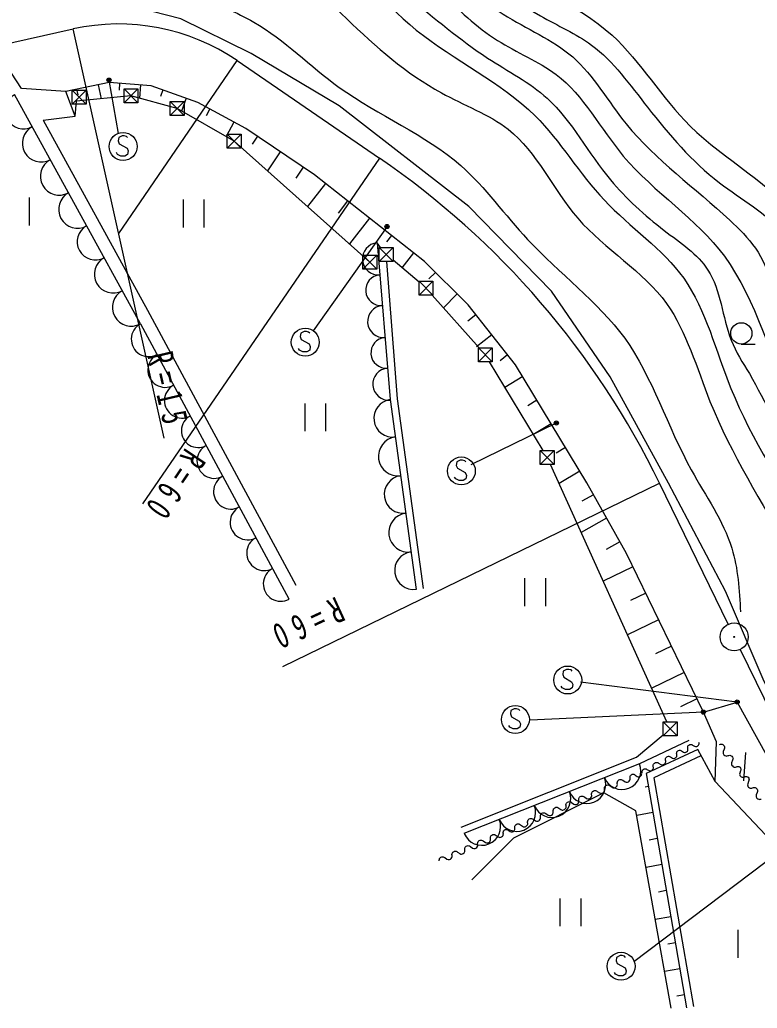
# Model space of a CAD drawing. Units: millimetres, scale not verified. Extents: x 40000 to 680000, y 20000 to 380000.
# Drawn here: x 203774 to 256580, y 250264 to 321006 of the extents above; entities that cross this region are included whole.
import ezdxf

# ---------------------------------------------------------------- set-up
doc = ezdxf.new("R2010")
doc.units = ezdxf.units.MM
doc.header["$LTSCALE"] = 1000
doc.layers.add('M-BGD', color=7, linetype='Continuous', lineweight=25)
doc.styles.add('ＭＳ ゴシック', font='')
doc.styles.get('ＭＳ ゴシック').set_extended_font_data('MS Gothic')

msp = doc.modelspace()

# ---------------------------------------------------------------- linework, layer by layer
at = {"layer": 'M-BGD'}
for p, q in [((177210, 313587), (207605, 320349)), ((214119, 291064), (207605, 320349)), ((210862, 305706), (219337, 318083)), ((219337, 318083), (229522, 311109)), ((209398, 316358), (209604, 315355)), ((210162, 316685), (210827, 312859)), ((210926, 316461), (210889, 315966)), ((212430, 316347), (212357, 315386)), ((212413, 299246), (203390, 315660)), ((207744, 314109), (207066, 315878)), ((207526, 315960), (208526, 314960)), ((207526, 314960), (208526, 315960)), ((207843, 316038), (207929, 315622)), ((211238, 316054), (212238, 315054)), ((211238, 315054), (212238, 316054)), ((214015, 315990), (213843, 315509)), ((214534, 315157), (215534, 314157)), ((214534, 314157), (215534, 315157)), ((215684, 315391), (215355, 314474)), ((217382, 314624), (217110, 314124)), ((219108, 313686), (218545, 312649)), ((218628, 312815), (219628, 311815)), ((218628, 311815), (219628, 312815)), ((220791, 312666), (220406, 312093)), ((222431, 311562), (221509, 310193)), ((229522, 311109), (212572, 286356)), ((224070, 310459), (223534, 309662)), ((225677, 309286), (224376, 307638)), ((204474, 306276), (204474, 308276)), ((215465, 308135), (215465, 306135)), ((216985, 306135), (216985, 308135)), ((227250, 308046), (226562, 307174)), ((228823, 306805), (227373, 304968)), ((230073, 306207), (224790, 298752)), ((229359, 305040), (230296, 293821)), ((229614, 304712), (229359, 305040)), ((230396, 305564), (230032, 305103)), ((229503, 304712), (230503, 303712)), ((229503, 303712), (230503, 304712)), ((231969, 304324), (231130, 303260)), ((228350, 304152), (229350, 303152)), ((228350, 303152), (229350, 304152)), ((232361, 302221), (230503, 303790)), ((233534, 302929), (233075, 302467)), ((232361, 302299), (233361, 301299)), ((232361, 301299), (233361, 302299)), ((235092, 301381), (234091, 300374)), ((236665, 297528), (233307, 301299)), ((212413, 299246), (223039, 279571)), ((236438, 299892), (235865, 299438)), ((237572, 298462), (236486, 297601)), ((236611, 297528), (237611, 296528)), ((236611, 296528), (237611, 297528)), ((255440, 297800), (256440, 297800)), ((241241, 290181), (237412, 296528)), ((238706, 297032), (238165, 296603)), ((239784, 295471), (238498, 294696)), ((230296, 293821), (232155, 280225)), ((240804, 293779), (240155, 293387)), ((224180, 293553), (224180, 291553)), ((225700, 291553), (225700, 293553)), ((236089, 289180), (242196, 292148)), ((241825, 292086), (240515, 291296)), ((241043, 290181), (242043, 289181)), ((241043, 289181), (242043, 290181)), ((242845, 290394), (242184, 289995)), ((250110, 270763), (241769, 289181)), ((243866, 288701), (242390, 287811)), ((222604, 274717), (249586, 287831)), ((254491, 277739), (249586, 287831)), ((244850, 287012), (244013, 286542)), ((245797, 285326), (243978, 284303)), ((246745, 283640), (245762, 283087)), ((247677, 281851), (245555, 280821)), ((239924, 281042), (239924, 279042)), ((241444, 279042), (241444, 281042)), ((248595, 279961), (247508, 279434)), ((249512, 278071), (247289, 276992)), ((250430, 276180), (249293, 275629)), ((255366, 275940), (259008, 268447)), ((251347, 274290), (249024, 273162)), ((255142, 272180), (243929, 273606)), ((252265, 272399), (251078, 271823)), ((252723, 271454), (240330, 270871)), ((249837, 270763), (250837, 269763)), ((249837, 269763), (250837, 270763)), ((251676, 269433), (248144, 267765)), ((253577, 266488), (252328, 268775)), ((255737, 268568), (255597, 266530)), ((248144, 267765), (235562, 262759)), ((248615, 267057), (251524, 250299)), ((248777, 266126), (248560, 266088)), ((250424, 250264), (247891, 264385)), ((249100, 264264), (247949, 264064)), ((247744, 253598), (260211, 263040)), ((249423, 262402), (248853, 262303)), ((249746, 260540), (248616, 260344)), ((250070, 258678), (249510, 258581)), ((242455, 258129), (242455, 256129)), ((243975, 256129), (243975, 258129)), ((250393, 256816), (249283, 256623)), ((255200, 255880), (255200, 253880)), ((250716, 254954), (250167, 254858)), ((251039, 253092), (249951, 252903)), ((251362, 251230), (250823, 251136))]:
    msp.add_line(p, q, dxfattribs=at)
for points in [[(268863, 256915), (264695, 261070), (260963, 266197), (257073, 273645), (254319, 280108), (250235, 287849), (246038, 295448), (241860, 301581), (235919, 307632), (226648, 314836), (220348, 318595), (215307, 321081), (209240, 322640), (204695, 325632), (198974, 330624), (191639, 335118)], [(207066, 315878), (203887, 316090), (202815, 317722)], [(252723, 271454), (247219, 282797), (244376, 287855), (239274, 296317), (235871, 300607), (232755, 303703), (224890, 309907), (219972, 313218), (216518, 315092), (213181, 316289), (210175, 316518), (207066, 315878)], [(228850, 303652), (219128, 312315), (215034, 314657), (211738, 315554), (207835, 315190)], [(205438, 313832), (207744, 314109), (207835, 315190)], [(205438, 313832), (212918, 300223), (223546, 280546)], [(211496, 312575), (211416, 312655), (211256, 312695), (211096, 312695), (210856, 312575), (210816, 312335), (210896, 312135), (211456, 311815), (211536, 311615), (211496, 311375), (211296, 311255), (211016, 311255), (210776, 311375), (210696, 311495)], [(230041, 303712), (230794, 293876), (232650, 280292)], [(224534, 298571), (224454, 298651), (224294, 298691), (224134, 298691), (223894, 298571), (223854, 298331), (223934, 298131), (224494, 297811), (224574, 297611), (224534, 297371), (224334, 297251), (224054, 297251), (223814, 297371), (223734, 297491)], [(235713, 289357), (235633, 289437), (235473, 289477), (235313, 289477), (235073, 289357), (235033, 289117), (235113, 288917), (235673, 288597), (235753, 288397), (235713, 288157), (235513, 288037), (235233, 288037), (234993, 288157), (234913, 288277)], [(243329, 274393), (243249, 274473), (243089, 274513), (242929, 274513), (242689, 274393), (242649, 274153), (242729, 273953), (243289, 273633), (243369, 273433), (243329, 273193), (243129, 273073), (242849, 273073), (242609, 273193), (242529, 273313)], [(239582, 271568), (239502, 271648), (239342, 271688), (239182, 271688), (238942, 271568), (238902, 271328), (238982, 271128), (239542, 270808), (239622, 270608), (239582, 270368), (239382, 270248), (239102, 270248), (238862, 270368), (238782, 270488)], [(252723, 271454), (255142, 272180), (260211, 263040), (263050, 259477), (267450, 254979)], [(264011, 254035), (258772, 260970), (253577, 266488), (253666, 269324), (252723, 271454)], [(235378, 263224), (247945, 268223), (249837, 269837)], [(250816, 268435), (250806, 268491), (250812, 268556), (250827, 268605), (250851, 268637), (250890, 268679), (250953, 268713), (251009, 268722), (251050, 268723), (251098, 268708), (251156, 268678), (251303, 268593), (251376, 268571), (251416, 268572), (251472, 268581), (251520, 268607), (251575, 268657), (251606, 268714), (251620, 268762), (251619, 268803), (251610, 268859)], [(251610, 268859), (251600, 268915), (251607, 268979), (251621, 269028), (251645, 269061), (251684, 269102), (251747, 269136), (251804, 269146), (251844, 269147), (251892, 269132), (251950, 269101), (252097, 269017), (252170, 268994), (252210, 268995), (252266, 269005), (252314, 269030), (252369, 269080), (252400, 269137), (252414, 269186), (252413, 269226), (252404, 269282)], [(253883, 269137), (253942, 269157), (254014, 269162), (254070, 269154), (254111, 269135), (254163, 269099), (254211, 269035), (254232, 268975), (254240, 268932), (254232, 268875), (254209, 268807), (254142, 268631), (254131, 268547), (254139, 268503), (254160, 268443), (254196, 268395), (254260, 268344), (254328, 268320), (254385, 268313), (254428, 268321), (254488, 268341)], [(252328, 268775), (248615, 267057), (251524, 250299)], [(252538, 268321), (249174, 266764), (252016, 250384)], [(250022, 268012), (250012, 268068), (250018, 268132), (250033, 268181), (250056, 268214), (250096, 268255), (250159, 268289), (250215, 268299), (250256, 268300), (250304, 268285), (250361, 268254), (250509, 268169), (250582, 268147), (250622, 268148), (250678, 268158), (250726, 268183), (250781, 268233), (250811, 268290), (250826, 268339), (250825, 268379), (250816, 268435)], [(254488, 268341), (254548, 268362), (254620, 268366), (254676, 268359), (254716, 268339), (254769, 268303), (254817, 268240), (254837, 268180), (254846, 268136), (254838, 268080), (254815, 268012), (254748, 267835), (254737, 267751), (254745, 267707), (254765, 267647), (254802, 267600), (254866, 267548), (254934, 267524), (254990, 267517), (255034, 267525), (255094, 267546)], [(248345, 267118), (248336, 267174), (248342, 267238), (248357, 267287), (248380, 267320), (248419, 267361), (248483, 267395), (248539, 267405), (248579, 267406), (248628, 267391), (248685, 267360), (248832, 267275), (248905, 267253), (248945, 267254), (249002, 267264), (249049, 267289), (249104, 267339), (249135, 267396), (249150, 267445), (249149, 267485), (249139, 267541)], [(249139, 267541), (249129, 267603), (249136, 267675), (249152, 267729), (249178, 267766), (249222, 267812), (249292, 267849), (249354, 267860), (249399, 267861), (249453, 267845), (249517, 267811), (249680, 267716), (249762, 267692), (249806, 267693), (249869, 267703), (249922, 267732), (249983, 267787), (250017, 267851), (250033, 267905), (250032, 267949), (250022, 268012)], [(255094, 267546), (255148, 267564), (255213, 267568), (255263, 267561), (255299, 267544), (255346, 267511), (255390, 267454), (255408, 267400), (255416, 267361), (255409, 267310), (255388, 267249), (255328, 267090), (255317, 267014), (255325, 266975), (255343, 266921), (255376, 266878), (255434, 266832), (255495, 266811), (255546, 266804), (255585, 266811), (255639, 266830)], [(246559, 266341), (246553, 266404), (246566, 266475), (246587, 266528), (246615, 266562), (246662, 266605), (246736, 266636), (246799, 266642), (246843, 266640), (246896, 266619), (246957, 266580), (247112, 266473), (247191, 266442), (247236, 266439), (247299, 266445), (247354, 266469), (247419, 266519), (247458, 266580), (247479, 266632), (247481, 266677), (247476, 266740)], [(247476, 266740), (247471, 266797), (247482, 266861), (247501, 266908), (247527, 266939), (247569, 266977), (247635, 267005), (247692, 267010), (247732, 267008), (247780, 266990), (247834, 266954), (247974, 266858), (248045, 266830), (248085, 266828), (248142, 266833), (248191, 266855), (248250, 266900), (248286, 266954), (248304, 267002), (248306, 267042), (248301, 267099)], [(255639, 266830), (255699, 266850), (255771, 266855), (255827, 266847), (255867, 266827), (255920, 266792), (255968, 266728), (255988, 266668), (255997, 266624), (255989, 266568), (255966, 266500), (255899, 266323), (255888, 266239), (255896, 266195), (255916, 266136), (255953, 266088), (256017, 266036), (256085, 266013), (256141, 266005), (256185, 266013), (256245, 266034)], [(245642, 265943), (245636, 266006), (245649, 266077), (245669, 266130), (245698, 266164), (245745, 266206), (245819, 266238), (245882, 266244), (245926, 266241), (245979, 266220), (246040, 266181), (246195, 266074), (246274, 266043), (246319, 266041), (246382, 266046), (246437, 266070), (246502, 266121), (246541, 266181), (246562, 266234), (246564, 266278), (246559, 266341)], [(256245, 266034), (256305, 266054), (256377, 266059), (256433, 266051), (256473, 266032), (256525, 265996), (256574, 265932), (256594, 265872), (256602, 265828), (256595, 265772), (256571, 265704), (256505, 265528), (256493, 265444), (256502, 265400), (256522, 265340), (256558, 265292), (256623, 265241), (256691, 265217), (256747, 265210), (256791, 265218), (256851, 265238)], [(250424, 250264), (247891, 264385), (245592, 265680), (239133, 262427), (236154, 259464)], [(243807, 265146), (243802, 265209), (243814, 265280), (243835, 265333), (243864, 265367), (243911, 265409), (243984, 265441), (244047, 265447), (244092, 265444), (244145, 265423), (244205, 265384), (244361, 265277), (244440, 265246), (244484, 265244), (244547, 265250), (244602, 265273), (244668, 265324), (244707, 265384), (244727, 265437), (244730, 265482), (244724, 265545)], [(244724, 265545), (244719, 265608), (244732, 265678), (244752, 265731), (244781, 265765), (244828, 265808), (244901, 265840), (244964, 265845), (245009, 265843), (245062, 265822), (245122, 265783), (245278, 265676), (245357, 265645), (245401, 265642), (245464, 265648), (245519, 265672), (245585, 265722), (245624, 265783), (245645, 265835), (245647, 265880), (245642, 265943)], [(241973, 264349), (241967, 264412), (241980, 264483), (242001, 264536), (242029, 264570), (242077, 264612), (242150, 264644), (242213, 264650), (242258, 264647), (242310, 264627), (242371, 264587), (242526, 264481), (242605, 264449), (242650, 264447), (242713, 264453), (242768, 264476), (242833, 264527), (242872, 264587), (242893, 264640), (242896, 264685), (242890, 264748)], [(242890, 264748), (242884, 264811), (242897, 264882), (242918, 264934), (242947, 264968), (242994, 265011), (243067, 265043), (243130, 265048), (243175, 265046), (243227, 265025), (243288, 264986), (243443, 264879), (243522, 264848), (243567, 264845), (243630, 264851), (243685, 264875), (243750, 264925), (243790, 264986), (243810, 265038), (243813, 265083), (243807, 265146)], [(240138, 263552), (240133, 263615), (240146, 263686), (240166, 263739), (240195, 263773), (240242, 263815), (240316, 263847), (240379, 263853), (240423, 263850), (240476, 263830), (240536, 263790), (240692, 263684), (240771, 263652), (240816, 263650), (240879, 263656), (240934, 263680), (240999, 263730), (241038, 263790), (241059, 263843), (241061, 263888), (241056, 263951)], [(241056, 263951), (241050, 264014), (241063, 264085), (241084, 264137), (241112, 264171), (241159, 264214), (241233, 264246), (241296, 264251), (241340, 264249), (241393, 264228), (241454, 264189), (241609, 264082), (241688, 264051), (241733, 264049), (241796, 264054), (241851, 264078), (241916, 264128), (241955, 264189), (241976, 264241), (241978, 264286), (241973, 264349)], [(239221, 263154), (239216, 263217), (239228, 263288), (239249, 263340), (239278, 263375), (239325, 263417), (239398, 263449), (239461, 263454), (239506, 263452), (239559, 263431), (239619, 263392), (239775, 263285), (239854, 263254), (239898, 263252), (239961, 263257), (240016, 263281), (240082, 263331), (240121, 263392), (240142, 263444), (240144, 263489), (240138, 263552)], [(237479, 262397), (237473, 262460), (237486, 262531), (237507, 262583), (237535, 262617), (237582, 262660), (237656, 262692), (237719, 262697), (237763, 262695), (237816, 262674), (237877, 262635), (238032, 262528), (238111, 262497), (238156, 262494), (238219, 262500), (238274, 262524), (238339, 262574), (238378, 262635), (238399, 262687), (238401, 262732), (238396, 262795)], [(238396, 262795), (238391, 262852), (238402, 262916), (238421, 262963), (238447, 262994), (238489, 263032), (238555, 263061), (238612, 263066), (238652, 263063), (238699, 263045), (238754, 263010), (238894, 262913), (238965, 262885), (239005, 262883), (239062, 262888), (239111, 262910), (239170, 262955), (239205, 263009), (239224, 263057), (239226, 263097), (239221, 263154)], [(235644, 261600), (235639, 261663), (235651, 261734), (235672, 261786), (235701, 261820), (235748, 261863), (235821, 261895), (235884, 261900), (235929, 261898), (235982, 261877), (236042, 261838), (236198, 261731), (236277, 261700), (236321, 261698), (236384, 261703), (236439, 261727), (236505, 261777), (236544, 261838), (236565, 261890), (236567, 261935), (236561, 261998)], [(236561, 261998), (236556, 262061), (236569, 262132), (236589, 262185), (236618, 262219), (236665, 262261), (236739, 262293), (236802, 262299), (236846, 262296), (236899, 262276), (236959, 262236), (237115, 262130), (237194, 262098), (237239, 262096), (237302, 262102), (237357, 262125), (237422, 262176), (237461, 262236), (237482, 262289), (237484, 262334), (237479, 262397)], [(233810, 260803), (233804, 260866), (233817, 260937), (233838, 260989), (233867, 261024), (233914, 261066), (233987, 261098), (234050, 261103), (234095, 261101), (234147, 261080), (234208, 261041), (234363, 260934), (234442, 260903), (234487, 260901), (234550, 260906), (234605, 260930), (234670, 260980), (234709, 261041), (234730, 261093), (234733, 261138), (234727, 261201)], [(234727, 261201), (234722, 261264), (234734, 261335), (234755, 261388), (234784, 261422), (234831, 261464), (234904, 261496), (234967, 261502), (235012, 261499), (235064, 261479), (235125, 261439), (235281, 261333), (235359, 261301), (235404, 261299), (235467, 261305), (235522, 261329), (235588, 261379), (235627, 261439), (235647, 261492), (235650, 261537), (235644, 261600)], [(247154, 253906), (247074, 253986), (246914, 254026), (246754, 254026), (246514, 253906), (246474, 253666), (246554, 253466), (247114, 253146), (247194, 252946), (247154, 252706), (246954, 252586), (246674, 252586), (246434, 252706), (246354, 252826)]]:
    msp.add_lwpolyline(points, dxfattribs=at)
for points in [[(207526, 314960), (207526, 315960), (208526, 315960), (208526, 314960)], [(211238, 315054), (211238, 316054), (212238, 316054), (212238, 315054)], [(214534, 314157), (214534, 315157), (215534, 315157), (215534, 314157)], [(218628, 311815), (218628, 312815), (219628, 312815), (219628, 311815)], [(229503, 303712), (229503, 304712), (230503, 304712), (230503, 303712)], [(228350, 303152), (228350, 304152), (229350, 304152), (229350, 303152)], [(232361, 301299), (232361, 302299), (233361, 302299), (233361, 301299)], [(236611, 296528), (236611, 297528), (237611, 297528), (237611, 296528)], [(241043, 289181), (241043, 290181), (242043, 290181), (242043, 289181)], [(249837, 269763), (249837, 270763), (250837, 270763), (250837, 269763)]]:
    msp.add_lwpolyline(points, close=True, dxfattribs=at)
for centre, radius in [((210162, 316685), 150), ((210162, 316685), 90), ((210162, 316685), 30), ((211176, 311935), 1000), ((230073, 306207), 150), ((230073, 306207), 90), ((230073, 306207), 30), ((255440, 298560), 760), ((224214, 297931), 1000), ((242196, 292148), 150), ((242196, 292148), 90), ((242196, 292148), 30), ((235393, 288717), 1000), ((254929, 276839), 1000), ((254929, 276839), 40), ((243009, 273753), 1000), ((239262, 270928), 1000), ((255142, 272180), 150), ((255142, 272180), 90), ((255142, 272180), 30), ((252723, 271454), 150), ((252723, 271454), 90), ((252723, 271454), 30), ((246834, 253266), 1000)]:
    msp.add_circle(centre, radius, dxfattribs=at)
for centre, radius, start, end in [((210862, 305706), 15000, 55.59875, 102.5416), ((204031, 314495), 1300, 118.79751, 298.79751), ((205307, 312172), 1350, 118.79751, 298.79751), ((206608, 309806), 1350, 118.79751, 298.79751), ((195622, 261603), 60000, 25.92089, 55.59875), ((207909, 307440), 1350, 118.79751, 298.79751), ((209185, 305118), 1300, 118.79751, 298.79751), ((229455, 303894), 1150, 94.77677, 274.77677), ((210462, 302796), 1350, 118.79751, 298.79751), ((229642, 301651), 1100, 94.77677, 274.77677), ((211762, 300429), 1350, 118.79751, 298.79751), ((229829, 299409), 1150, 94.77677, 274.77677), ((213007, 298147), 1250, 118.37245, 298.37245), ((230017, 297167), 1100, 94.77677, 274.77677), ((214195, 295947), 1250, 118.37245, 298.37245), ((230204, 294925), 1150, 94.77677, 274.77677), ((215383, 293747), 1250, 118.37245, 298.37245), ((230479, 292484), 1350, 97.7836, 277.7836), ((216547, 291592), 1200, 118.37245, 298.37245), ((230852, 289759), 1400, 97.7836, 277.7836), ((217711, 289436), 1250, 118.37245, 298.37245), ((218899, 287236), 1250, 118.37245, 298.37245), ((231224, 287034), 1350, 97.7836, 277.7836), ((220087, 285036), 1250, 118.37245, 298.37245), ((231597, 284310), 1400, 97.7836, 277.7836), ((221275, 282837), 1250, 118.37245, 298.37245), ((231969, 281585), 1350, 97.7836, 277.7836), ((222463, 280637), 1250, 118.37245, 298.37245), ((246890, 267266), 1350, 201.69457, 21.69457), ((244381, 266267), 1350, 201.69457, 21.69457), ((241872, 265269), 1350, 201.69457, 21.69457), ((239363, 264271), 1350, 201.69457, 21.69457), ((236855, 263273), 1350, 201.69457, 21.69457)]:
    msp.add_arc(centre, radius, start, end, dxfattribs=at)
for points, knots in [([(219162, 339964), (220617, 339042), (222072, 338121), (223616, 337331), (225351, 336444), (227198, 335724), (228779, 334652), (232195, 332335), (234373, 328375), (237572, 325675), (240242, 323485), (243617, 322156), (246182, 319905), (248243, 317979), (249745, 315443), (251770, 313401), (254302, 310939), (257643, 309220), (259739, 306532), (261803, 303884), (262658, 300297), (264227, 297189), (265562, 294546), (267413, 292249), (269265, 289953)], [0, 0, 0, 0, 1, 1, 1, 2, 2, 2, 3, 3, 3, 4, 4, 4, 5, 5, 5, 6, 6, 6, 7, 7, 7, 8, 8, 8, 8]), ([(218123, 338378), (219470, 337367), (220817, 336356), (222308, 335588), (224124, 334652), (226153, 334076), (227888, 333059), (230578, 331483), (232560, 328846), (234776, 326520), (236674, 324513), (238686, 322654), (241054, 321289), (242273, 320579), (243601, 320021), (244716, 319196), (246302, 318028), (247467, 316331), (248726, 314749), (250271, 312766), (251867, 310879), (253871, 309344), (255434, 308134), (257287, 307180), (258404, 305682), (259521, 304200), (259930, 302198), (260548, 300306), (261645, 296947), (263398, 293931), (265692, 291412), (267361, 289581), (269317, 288012), (271273, 286443)], [0, 0, 0, 0, 1, 1, 1, 2, 2, 2, 3, 3, 3, 4, 4, 4, 5, 5, 5, 6, 6, 6, 7, 7, 7, 8, 8, 8, 9, 9, 9, 10, 10, 10, 11, 11, 11, 11]), ([(217210, 337614), (218521, 336485), (219833, 335357), (221308, 334475), (223415, 333215), (225856, 332456), (227847, 331074), (229796, 329722), (231315, 327773), (232991, 326017), (234637, 324282), (236379, 322660), (238397, 321396), (240051, 320356), (241922, 319592), (243367, 318345), (244879, 317021), (245902, 315145), (247203, 313549), (249341, 310931), (252125, 308985), (254614, 306661), (255284, 306036), (255942, 305393), (256445, 304656), (257513, 303115), (257897, 301166), (258538, 299338), (259761, 295847), (261918, 292799), (264431, 290151), (266507, 287964), (268826, 286049), (271144, 284135)], [0, 0, 0, 0, 1, 1, 1, 2, 2, 2, 3, 3, 3, 4, 4, 4, 5, 5, 5, 6, 6, 6, 7, 7, 7, 8, 8, 8, 9, 9, 9, 10, 10, 10, 11, 11, 11, 11]), ([(215077, 336962), (216431, 335666), (217786, 334370), (219349, 333388), (221724, 331895), (224580, 331127), (226934, 329638), (229612, 327946), (231640, 325323), (233910, 323012), (235167, 321722), (236467, 320485), (237977, 319530), (239351, 318657), (240918, 318043), (242193, 317083), (244151, 315580), (245362, 313212), (246988, 311242), (249227, 308639), (252240, 306744), (254225, 304092), (256531, 300902), (257508, 296783), (259369, 293193), (261121, 289735), (263552, 286656), (266570, 284181), (268439, 282733), (270622, 281598), (271888, 279647), (273204, 277661), (273488, 274863), (275114, 273108), (276458, 271684), (278681, 270985), (280781, 271016), (282560, 271022), (284283, 271594), (285751, 272498), (288656, 274326), (290389, 277373), (292290, 280258), (293478, 282039), (294747, 283691), (295429, 285576), (296405, 288271), (296181, 291443), (296824, 294295), (297753, 298413), (300489, 301867), (303224, 305320)], [0, 0, 0, 0, 1, 1, 1, 2, 2, 2, 3, 3, 3, 4, 4, 4, 5, 5, 5, 6, 6, 6, 7, 7, 7, 8, 8, 8, 9, 9, 9, 10, 10, 10, 11, 11, 11, 12, 12, 12, 13, 13, 13, 14, 14, 14, 15, 15, 15, 16, 16, 16, 17, 17, 17, 17]), ([(212595, 336050), (213587, 334956), (214580, 333862), (215733, 332998), (217548, 331637), (219761, 330844), (221934, 329993), (222971, 329586), (223999, 329167), (224888, 328551), (226140, 327701), (227106, 326446), (228212, 325372), (229264, 324356), (230444, 323504), (231602, 322622), (233464, 321134), (235270, 319582), (237269, 318263), (238724, 317328), (240290, 316523), (241541, 315386), (243334, 313749), (244475, 311424), (246075, 309544), (247194, 308189), (248504, 307030), (249922, 305928), (251064, 305046), (252318, 304232), (253050, 303092), (253970, 301670), (254069, 299730), (254717, 298081), (255057, 297233), (255541, 296460), (256015, 295681), (258333, 291569), (260263, 287211), (263477, 283704), (266067, 281015), (269500, 278872), (270888, 275596), (271678, 273767), (271842, 271596), (272591, 269667), (273028, 268598), (273651, 267635), (274376, 266615), (275872, 264441), (277833, 262036), (280043, 261733), (282214, 261457), (284581, 263209), (286669, 264871), (289395, 267019), (291568, 269046), (293470, 271498), (294807, 273265), (296001, 275116), (296958, 277078), (298665, 280580), (299616, 284433), (300881, 288151), (302690, 293465), (305143, 298503), (307597, 303542)], [0, 0, 0, 0, 1, 1, 1, 2, 2, 2, 3, 3, 3, 4, 4, 4, 5, 5, 5, 6, 6, 6, 7, 7, 7, 8, 8, 8, 9, 9, 9, 10, 10, 10, 11, 11, 11, 12, 12, 12, 13, 13, 13, 14, 14, 14, 15, 15, 15, 16, 16, 16, 17, 17, 17, 18, 18, 18, 19, 19, 19, 20, 20, 20, 21, 21, 21, 22, 22, 22, 22]), ([(209727, 335842), (212075, 333808), (214423, 331774), (217147, 330347), (219625, 329048), (222415, 328251), (224749, 326774), (227491, 325040), (229605, 322366), (232168, 320271), (234930, 318087), (238200, 316536), (240687, 314134), (242488, 312301), (243841, 310005), (245633, 308089), (247486, 306155), (249805, 304611), (251312, 302502), (252915, 300213), (253610, 297302), (254701, 294624), (256203, 290892), (258321, 287528), (260838, 284366), (263065, 281616), (265788, 279128), (266975, 275939), (268350, 272451), (267806, 268265), (269173, 264385), (270290, 261236), (272636, 258386), (275768, 257149), (278106, 256196), (280957, 256190), (283187, 257240), (284821, 258014), (286092, 259351), (287400, 260629), (290160, 263370), (292942, 265757), (295461, 268507), (298247, 271695), (300754, 275163), (302602, 278948), (303929, 281534), (305019, 284222), (305716, 287100), (306200, 289341), (306404, 291718), (307639, 293512), (308620, 294938), (310252, 295996), (311212, 297451), (311985, 298623), (312323, 300052), (312660, 301482)], [0, 0, 0, 0, 1, 1, 1, 2, 2, 2, 3, 3, 3, 4, 4, 4, 5, 5, 5, 6, 6, 6, 7, 7, 7, 8, 8, 8, 9, 9, 9, 10, 10, 10, 11, 11, 11, 12, 12, 12, 13, 13, 13, 14, 14, 14, 15, 15, 15, 16, 16, 16, 17, 17, 17, 18, 18, 18, 19, 19, 19, 19]), ([(199276, 334731), (201817, 332367), (204358, 330003), (207158, 327990), (210079, 325889), (213281, 324170), (216596, 322700), (217932, 322108), (219286, 321556), (220537, 320833), (222737, 319550), (224567, 317677), (226656, 316166), (229481, 314150), (232784, 312793), (235368, 310566), (237112, 308997), (238512, 307033), (240139, 305276), (242422, 302858), (245143, 300828), (247088, 298224), (249087, 295398), (250135, 291924), (251859, 288786), (252887, 286913), (254156, 285161), (254763, 283185), (255205, 281743), (255295, 280182), (255385, 278622)], [0, 0, 0, 0, 1, 1, 1, 2, 2, 2, 3, 3, 3, 4, 4, 4, 5, 5, 5, 6, 6, 6, 7, 7, 7, 8, 8, 8, 9, 9, 9, 10, 10, 10, 10]), ([(205189, 335050), (207551, 332862), (209914, 330674), (212600, 328859), (214444, 327612), (216441, 326541), (218616, 326069), (219463, 325885), (220337, 325792), (221144, 325546), (223495, 324845), (225300, 322871), (227160, 321099), (229291, 319049), (231431, 317167), (233961, 315781), (235561, 314886), (237350, 314251), (238757, 313165), (240802, 311531), (241951, 308873), (243726, 306800), (245692, 304565), (248404, 303008), (250091, 300697), (251526, 298653), (252243, 296098), (253194, 293690), (254748, 289899), (256869, 286452), (258949, 282966), (259885, 281291), (260812, 279614), (262000, 278083), (263040, 276743), (264279, 275514), (265052, 274073), (266182, 271964), (266314, 269400), (266447, 266836)], [0, 0, 0, 0, 1, 1, 1, 2, 2, 2, 3, 3, 3, 4, 4, 4, 5, 5, 5, 6, 6, 6, 7, 7, 7, 8, 8, 8, 9, 9, 9, 10, 10, 10, 11, 11, 11, 12, 12, 12, 13, 13, 13, 13])]:
    msp.add_open_spline(points, degree=3, knots=knots, dxfattribs=at)

# ---------------------------------------------------------------- texts
at = {"layer": 'M-BGD', "char_height": 1833, "attachment_point": 7, "style": 'ＭＳ ゴシック'}
for s, insert, rotation in [('\\T1.65;\\W0.7;R=15', (212871, 296992), 283.1), ('\\T1.65;\\W0.7;R=60', (215627, 290455), 235.9), ('\\T1.65;\\W0.7;R=60', (226417, 279780), 204.8)]:
    msp.add_mtext(s, dxfattribs=dict(at, insert=insert, rotation=rotation))

doc.saveas('drawing.dxf')
